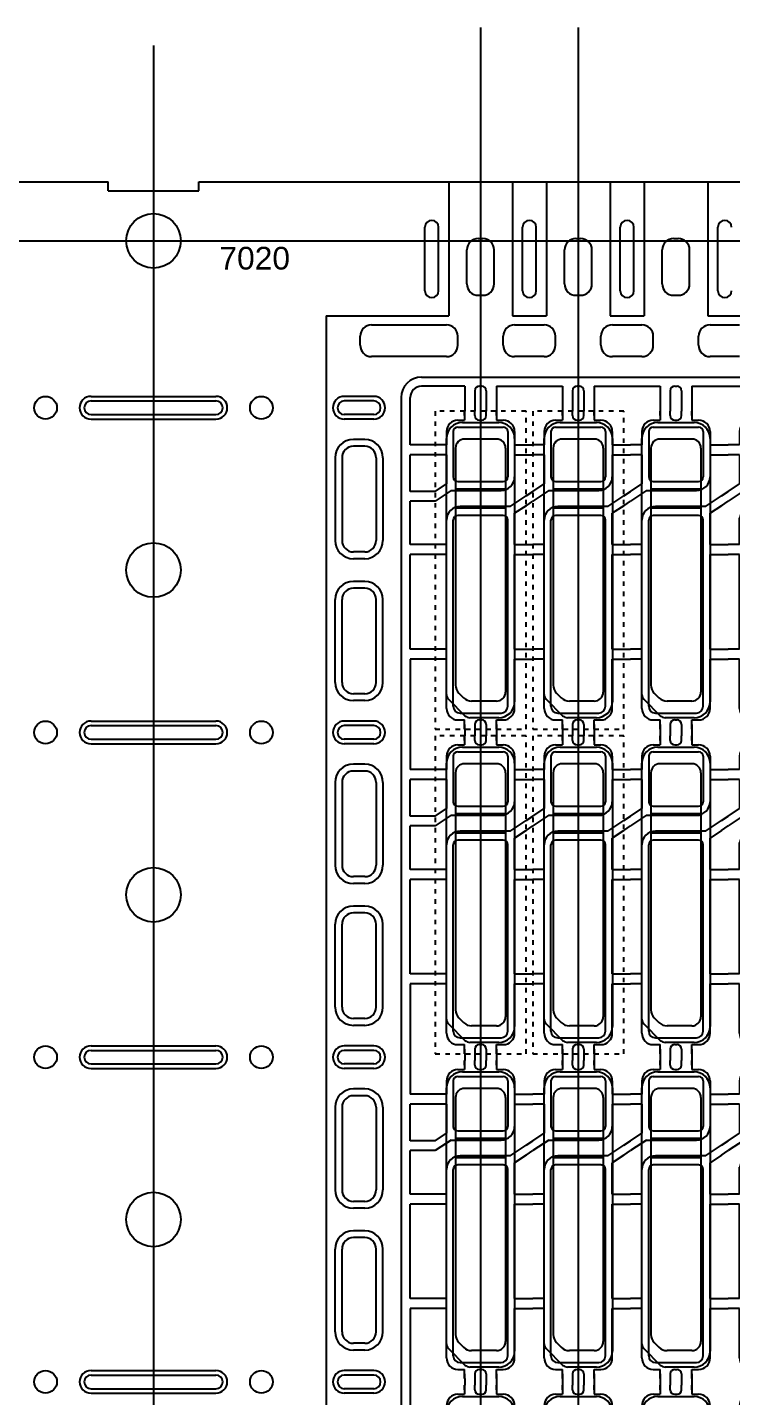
# Model space of a CAD drawing. Header units: millimetres. Extents: x -992 to 1678, y 98 to 1000.
# Drawn here: x -848.86 to -833.36, y 574.62 to 604.77 of the extents above; entities that cross this region are included whole.
import ezdxf

# ---------------------------------------------------------------- set-up
doc = ezdxf.new("R2010")
doc.units = ezdxf.units.MM
for name, pattern in [('CENTER', [10.16, 6.35, -1.27, 1.27, -1.27]), ('DOT2', [0.125, 0, -0.125]), ('HIDDEN', [1.905, 1.27, -0.635])]:
    doc.linetypes.add(name, pattern=pattern)
for name, color, linetype in [('1', 3, 'Continuous'), ('6', 6, 'Continuous'), ('b etching', 1, 'Continuous'), ('CEN', 8, 'CENTER'), ('HID', 1, 'HIDDEN'), ('PPA', 2, 'Continuous')]:
    doc.layers.add(name, color=color, linetype=linetype)
doc.styles.add('STYLE3', font='arial.ttf')

# ---------------------------------------------------------------- blocks, each defined once
blk = doc.blocks.new('e1')
at = {"layer": '1', "linetype": 'ByBlock'}
for p, q in [((-947.208, 906.381), (-947.058, 906.381)), ((-946.833, 906.481), (-946.833, 906.581)), ((-946.733, 906.381), (-946.683, 906.381)), ((-946.583, 906.481), (-946.583, 906.581)), ((-947.708, 904.814), (-947.458, 904.981)), ((-947.358, 904.831), (-947.708, 904.597)), ((-946.058, 904.481), (-945.708, 904.714)), ((-945.708, 904.497), (-945.958, 904.331)), ((-947.208, 899.781), (-947.058, 899.781)), ((-946.833, 899.681), (-946.833, 899.581)), ((-946.733, 899.781), (-946.683, 899.781)), ((-946.583, 899.681), (-946.583, 899.581))]:
    blk.add_line(p, q, dxfattribs=at)
at = {"layer": '1'}
for p, q in [((-947.058, 906.581), (-947.058, 906.481)), ((-947.058, 906.481), (-947.058, 906.581)), ((-947.058, 906.581), (-947.058, 906.381)), ((-946.358, 906.581), (-946.358, 906.481)), ((-946.358, 906.481), (-946.358, 906.581)), ((-946.358, 906.581), (-946.358, 906.381)), ((-946.358, 906.381), (-946.208, 906.381)), ((-947.458, 906.131), (-947.458, 905.841)), ((-945.958, 906.131), (-945.958, 905.841)), ((-947.458, 905.841), (-947.708, 905.841)), ((-945.958, 905.841), (-945.708, 905.841)), ((-947.458, 905.621), (-947.708, 905.621)), ((-947.458, 905.621), (-947.458, 904.981)), ((-945.958, 905.621), (-945.958, 905.131)), ((-945.958, 905.621), (-945.708, 905.621)), ((-947.358, 904.831), (-946.258, 904.831)), ((-947.458, 903.641), (-947.458, 904.231)), ((-946.058, 904.481), (-947.158, 904.481)), ((-945.958, 903.641), (-945.958, 904.331)), ((-947.458, 903.641), (-947.708, 903.641)), ((-945.958, 903.641), (-945.708, 903.641)), ((-947.458, 903.421), (-947.708, 903.421)), ((-947.458, 901.341), (-947.458, 903.421)), ((-945.958, 901.341), (-945.958, 903.421)), ((-945.958, 903.421), (-945.708, 903.421)), ((-947.458, 901.341), (-947.708, 901.341)), ((-945.958, 901.341), (-945.708, 901.341)), ((-947.458, 901.121), (-947.708, 901.121)), ((-947.458, 900.031), (-947.458, 901.121)), ((-945.958, 900.031), (-945.958, 901.121)), ((-945.958, 901.121), (-945.708, 901.121)), ((-947.058, 899.581), (-947.058, 899.781)), ((-947.058, 899.581), (-947.058, 899.681)), ((-947.058, 899.681), (-947.058, 899.581)), ((-946.358, 899.781), (-946.208, 899.781)), ((-946.358, 899.581), (-946.358, 899.781)), ((-946.358, 899.581), (-946.358, 899.681)), ((-946.358, 899.681), (-946.358, 899.581))]:
    blk.add_line(p, q, dxfattribs=at)
for centre, radius, start, end in [((-947.208, 906.131), 0.25, 90, 180), ((-946.208, 906.131), 0.25, 0, 90), ((-946.258, 905.131), 0.3, 270, 0), ((-947.158, 904.181), 0.3, 90, 180), ((-947.208, 900.031), 0.25, 180, 270), ((-946.208, 900.031), 0.25, 270, 0)]:
    blk.add_arc(centre, radius, start, end, dxfattribs=at)
at = {"layer": '1', "linetype": 'ByBlock'}
for centre, start, end in [((-946.733, 906.481), 180, 270), ((-946.683, 906.481), 270, 0), ((-946.733, 899.681), 90, 180), ((-946.683, 899.681), 0, 90)]:
    blk.add_arc(centre, 0.1, start, end, dxfattribs=at)
blk = doc.blocks.new('e2')
at = {"layer": 'b etching', "linetype": 'ByBlock'}
for p, q in [((-947.308, 906.131), (-947.308, 905.131)), ((-947.208, 906.231), (-946.208, 906.231)), ((-946.108, 906.131), (-946.108, 905.131)), ((-947.208, 905.031), (-946.208, 905.031)), ((-946.208, 904.281), (-947.208, 904.281)), ((-947.308, 900.081), (-947.308, 904.181)), ((-946.108, 900.081), (-946.108, 904.181)), ((-947.158, 899.931), (-946.258, 899.931))]:
    blk.add_line(p, q, dxfattribs=at)
for centre, radius, start, end in [((-947.208, 906.131), 0.1, 90, 180), ((-946.208, 906.131), 0.1, 360, 90), ((-947.208, 905.131), 0.1, 180, 270), ((-946.208, 905.131), 0.1, 270, 360), ((-947.208, 904.181), 0.1, 90, 180), ((-946.208, 904.181), 0.1, 0, 90), ((-947.158, 900.081), 0.15, 180, 270), ((-946.258, 900.081), 0.15, 270, 0)]:
    blk.add_arc(centre, radius, start, end, dxfattribs=at)

msp = doc.modelspace()

# ---------------------------------------------------------------- linework, layer by layer
at = {"layer": '1', "linetype": 'ByBlock'}
for p, q in [((-876.93553085, 601.37062093), (-847.08553085, 601.37062093)), ((-845.08553085, 601.37062093), (-815.23553085, 601.37062093)), ((-839.38553085, 597.77062093), (-839.38553085, 597.97062093)), ((-838.38553085, 597.77062093), (-838.38553085, 597.97062093)), ((-837.23553085, 597.77062093), (-837.23553085, 597.97062093)), ((-836.23553085, 597.77062093), (-836.23553085, 597.97062093)), ((-835.08553085, 597.77062093), (-835.08553085, 597.97062093)), ((-834.08553085, 597.77062093), (-834.08553085, 597.97062093)), ((-839.63553085, 597.52062093), (-841.28553085, 597.52062093)), ((-837.48553085, 597.52062093), (-838.13553085, 597.52062093)), ((-835.33553085, 597.52062093), (-835.98553085, 597.52062093)), ((-833.18553085, 597.52062093), (-833.83553085, 597.52062093)), ((-839.23553085, 596.87062093), (-840.18553085, 596.87062093)), ((-839.23553085, 596.87062093), (-839.23553085, 596.32062093)), ((-839.01053085, 596.77062093), (-839.01053085, 596.32062093)), ((-838.91053085, 596.87062093), (-838.86053085, 596.87062093)), ((-838.76053085, 596.77062093), (-838.76053085, 596.32062093)), ((-838.53553085, 596.87062093), (-837.08553085, 596.87062093)), ((-838.53553085, 596.87062093), (-838.53553085, 596.32062093)), ((-837.08553085, 596.87062093), (-837.08553085, 596.32062093)), ((-836.86053085, 596.77062093), (-836.86053085, 596.32062093)), ((-836.76053085, 596.87062093), (-836.71053085, 596.87062093)), ((-836.61053085, 596.77062093), (-836.61053085, 596.32062093)), ((-836.38553085, 596.87062093), (-834.93553085, 596.87062093)), ((-836.38553085, 596.87062093), (-836.38553085, 596.32062093)), ((-834.93553085, 596.87062093), (-834.93553085, 596.32062093)), ((-834.71053085, 596.77062093), (-834.71053085, 596.32062093)), ((-834.61053085, 596.87062093), (-834.56053085, 596.87062093)), ((-834.46053085, 596.77062093), (-834.46053085, 596.32062093)), ((-834.23553085, 596.87062093), (-832.78553085, 596.87062093)), ((-834.23553085, 596.87062093), (-834.23553085, 596.32062093)), ((-840.43553085, 595.58062093), (-840.43553085, 596.62062093)), ((-839.88553085, 595.58062093), (-840.43553085, 595.58062093)), ((-837.88553085, 595.58062093), (-837.73553085, 595.58062093)), ((-835.73553085, 595.58062093), (-835.58553085, 595.58062093)), ((-833.58553085, 595.58062093), (-833.43553085, 595.58062093)), ((-840.43553085, 594.55395426), (-840.43553085, 595.36062093)), ((-839.88553085, 595.36062093), (-840.43553085, 595.36062093)), ((-837.88553085, 595.36062093), (-837.73553085, 595.36062093)), ((-835.73553085, 595.36062093), (-835.58553085, 595.36062093)), ((-833.58553085, 595.36062093), (-833.43553085, 595.36062093)), ((-839.88553085, 594.55395426), (-840.43553085, 594.55395426)), ((-840.43553085, 593.38062093), (-840.43553085, 594.33728759)), ((-839.88553085, 594.33728759), (-840.43553085, 594.33728759)), ((-837.88553085, 594.45395426), (-837.73553085, 594.55395426)), ((-837.88553085, 594.23728759), (-837.73553085, 594.33728759)), ((-835.73553085, 594.45395426), (-835.58553085, 594.55395426)), ((-835.73553085, 594.23728759), (-835.58553085, 594.33728759)), ((-833.58553085, 594.45395426), (-833.43553085, 594.55395426)), ((-833.58553085, 594.23728759), (-833.43553085, 594.33728759)), ((-839.88553085, 593.38062093), (-840.43553085, 593.38062093)), ((-837.88553085, 593.38062093), (-837.73553085, 593.38062093)), ((-835.73553085, 593.38062093), (-835.58553085, 593.38062093)), ((-833.58553085, 593.38062093), (-833.43553085, 593.38062093)), ((-840.43553085, 591.08062093), (-840.43553085, 593.16062093)), ((-839.88553085, 593.16062093), (-840.43553085, 593.16062093)), ((-837.88553085, 593.16062093), (-837.73553085, 593.16062093)), ((-835.73553085, 593.16062093), (-835.58553085, 593.16062093)), ((-833.58553085, 593.16062093), (-833.43553085, 593.16062093)), ((-839.88553085, 591.08062093), (-840.43553085, 591.08062093)), ((-837.88553085, 591.08062093), (-837.73553085, 591.08062093)), ((-835.73553085, 591.08062093), (-835.58553085, 591.08062093)), ((-833.58553085, 591.08062093), (-833.43553085, 591.08062093)), ((-839.88553085, 590.86062093), (-840.43553085, 590.86062093)), ((-840.43553085, 590.86062093), (-840.43553085, 588.43062093)), ((-837.88553085, 590.86062093), (-837.73553085, 590.86062093)), ((-835.73553085, 590.86062093), (-835.58553085, 590.86062093)), ((-833.58553085, 590.86062093), (-833.43553085, 590.86062093)), ((-839.23553085, 589.32062093), (-839.23553085, 589.17062093)), ((-839.01053085, 589.32062093), (-839.01053085, 589.17062093)), ((-838.76053085, 589.32062093), (-838.76053085, 589.17062093)), ((-838.53553085, 589.32062093), (-838.53553085, 589.17062093)), ((-837.08553085, 589.32062093), (-837.08553085, 589.17062093)), ((-836.86053085, 589.32062093), (-836.86053085, 589.17062093)), ((-836.61053085, 589.32062093), (-836.61053085, 589.17062093)), ((-836.38553085, 589.32062093), (-836.38553085, 589.17062093)), ((-834.93553085, 589.32062093), (-834.93553085, 589.17062093)), ((-834.71053085, 589.32062093), (-834.71053085, 589.17062093)), ((-834.46053085, 589.32062093), (-834.46053085, 589.17062093)), ((-834.23553085, 589.32062093), (-834.23553085, 589.17062093)), ((-839.88553085, 588.43062093), (-840.43553085, 588.43062093)), ((-837.88553085, 588.43062093), (-837.73553085, 588.43062093)), ((-835.73553085, 588.43062093), (-835.58553085, 588.43062093)), ((-833.58553085, 588.43062093), (-833.43553085, 588.43062093)), ((-839.88553085, 588.21062093), (-840.43553085, 588.21062093)), ((-840.43553085, 587.40395426), (-840.43553085, 588.21062093)), ((-837.88553085, 588.21062093), (-837.73553085, 588.21062093)), ((-835.73553085, 588.21062093), (-835.58553085, 588.21062093)), ((-833.58553085, 588.21062093), (-833.43553085, 588.21062093)), ((-839.88553085, 587.40395426), (-840.43553085, 587.40395426)), ((-837.88553085, 587.30395426), (-837.73553085, 587.40395426)), ((-835.73553085, 587.30395426), (-835.58553085, 587.40395426)), ((-833.58553085, 587.30395426), (-833.43553085, 587.40395426)), ((-840.43553085, 586.23062093), (-840.43553085, 587.18728759)), ((-839.88553085, 587.18728759), (-840.43553085, 587.18728759)), ((-837.88553085, 587.08728759), (-837.73553085, 587.18728759)), ((-835.73553085, 587.08728759), (-835.58553085, 587.18728759)), ((-833.58553085, 587.08728759), (-833.43553085, 587.18728759)), ((-839.88553085, 586.23062093), (-840.43553085, 586.23062093)), ((-837.88553085, 586.23062093), (-837.73553085, 586.23062093)), ((-835.73553085, 586.23062093), (-835.58553085, 586.23062093)), ((-833.58553085, 586.23062093), (-833.43553085, 586.23062093)), ((-840.43553085, 583.93062093), (-840.43553085, 586.01062093)), ((-839.88553085, 586.01062093), (-840.43553085, 586.01062093)), ((-837.88553085, 586.01062093), (-837.73553085, 586.01062093)), ((-835.73553085, 586.01062093), (-835.58553085, 586.01062093)), ((-833.58553085, 586.01062093), (-833.43553085, 586.01062093)), ((-839.88553085, 583.93062093), (-840.43553085, 583.93062093)), ((-839.88553085, 583.71062093), (-840.43553085, 583.71062093)), ((-840.43553085, 583.71062093), (-840.43553085, 581.28062093)), ((-837.88553085, 583.93062093), (-837.73553085, 583.93062093)), ((-837.88553085, 583.71062093), (-837.73553085, 583.71062093)), ((-835.73553085, 583.93062093), (-835.58553085, 583.93062093)), ((-835.73553085, 583.71062093), (-835.58553085, 583.71062093)), ((-833.58553085, 583.93062093), (-833.43553085, 583.93062093)), ((-833.58553085, 583.71062093), (-833.43553085, 583.71062093)), ((-839.23553085, 582.17062093), (-839.23553085, 582.02062093)), ((-839.01053085, 582.17062093), (-839.01053085, 582.02062093)), ((-838.76053085, 582.17062093), (-838.76053085, 582.02062093)), ((-838.53553085, 582.17062093), (-838.53553085, 582.02062093)), ((-837.08553085, 582.17062093), (-837.08553085, 582.02062093)), ((-836.86053085, 582.17062093), (-836.86053085, 582.02062093)), ((-836.61053085, 582.17062093), (-836.61053085, 582.02062093)), ((-836.38553085, 582.17062093), (-836.38553085, 582.02062093)), ((-834.93553085, 582.17062093), (-834.93553085, 582.02062093)), ((-834.71053085, 582.17062093), (-834.71053085, 582.02062093)), ((-834.46053085, 582.17062093), (-834.46053085, 582.02062093)), ((-834.23553085, 582.17062093), (-834.23553085, 582.02062093)), ((-839.88553085, 581.28062093), (-840.43553085, 581.28062093)), ((-839.88553085, 581.06062093), (-840.43553085, 581.06062093)), ((-840.43553085, 580.25395426), (-840.43553085, 581.06062093)), ((-837.88553085, 581.28062093), (-837.73553085, 581.28062093)), ((-837.88553085, 581.06062093), (-837.73553085, 581.06062093)), ((-835.73553085, 581.28062093), (-835.58553085, 581.28062093)), ((-835.73553085, 581.06062093), (-835.58553085, 581.06062093)), ((-833.58553085, 581.28062093), (-833.43553085, 581.28062093)), ((-833.58553085, 581.06062093), (-833.43553085, 581.06062093)), ((-839.88553085, 580.25395426), (-840.43553085, 580.25395426)), ((-837.88553085, 580.15395426), (-837.73553085, 580.25395426)), ((-835.73553085, 580.15395426), (-835.58553085, 580.25395426)), ((-833.58553085, 580.15395426), (-833.43553085, 580.25395426)), ((-840.43553085, 579.08062093), (-840.43553085, 580.03728759)), ((-839.88553085, 580.03728759), (-840.43553085, 580.03728759)), ((-837.88553085, 579.93728759), (-837.73553085, 580.03728759)), ((-835.73553085, 579.93728759), (-835.58553085, 580.03728759)), ((-833.58553085, 579.93728759), (-833.43553085, 580.03728759)), ((-839.88553085, 579.08062093), (-840.43553085, 579.08062093)), ((-837.88553085, 579.08062093), (-837.73553085, 579.08062093)), ((-835.73553085, 579.08062093), (-835.58553085, 579.08062093)), ((-833.58553085, 579.08062093), (-833.43553085, 579.08062093)), ((-840.43553085, 576.78062093), (-840.43553085, 578.86062093)), ((-839.88553085, 578.86062093), (-840.43553085, 578.86062093)), ((-837.88553085, 578.86062093), (-837.73553085, 578.86062093)), ((-835.73553085, 578.86062093), (-835.58553085, 578.86062093)), ((-833.58553085, 578.86062093), (-833.43553085, 578.86062093)), ((-839.88553085, 576.78062093), (-840.43553085, 576.78062093)), ((-837.88553085, 576.78062093), (-837.73553085, 576.78062093)), ((-835.73553085, 576.78062093), (-835.58553085, 576.78062093)), ((-833.58553085, 576.78062093), (-833.43553085, 576.78062093)), ((-839.88553085, 576.56062093), (-840.43553085, 576.56062093)), ((-840.43553085, 576.56062093), (-840.43553085, 574.13062093)), ((-837.88553085, 576.56062093), (-837.73553085, 576.56062093)), ((-835.73553085, 576.56062093), (-835.58553085, 576.56062093)), ((-833.58553085, 576.56062093), (-833.43553085, 576.56062093)), ((-839.23553085, 575.02062093), (-839.23553085, 574.87062093)), ((-839.01053085, 575.02062093), (-839.01053085, 574.87062093)), ((-838.76053085, 575.02062093), (-838.76053085, 574.87062093)), ((-838.53553085, 575.02062093), (-838.53553085, 574.87062093)), ((-837.08553085, 575.02062093), (-837.08553085, 574.87062093)), ((-836.86053085, 575.02062093), (-836.86053085, 574.87062093)), ((-836.61053085, 575.02062093), (-836.61053085, 574.87062093)), ((-836.38553085, 575.02062093), (-836.38553085, 574.87062093)), ((-834.93553085, 575.02062093), (-834.93553085, 574.87062093)), ((-834.71053085, 575.02062093), (-834.71053085, 574.87062093)), ((-834.46053085, 575.02062093), (-834.46053085, 574.87062093)), ((-834.23553085, 575.02062093), (-834.23553085, 574.87062093))]:
    msp.add_line(p, q, dxfattribs=at)
at = {"layer": '1'}
for p, q in [((-847.08553085, 601.17062093), (-847.08553085, 601.37062093)), ((-845.08553085, 601.17062093), (-845.08553085, 601.37062093)), ((-847.08553085, 601.17062093), (-846.08553085, 601.17062093)), ((-846.08553085, 601.17062093), (-845.08553085, 601.17062093)), ((-840.11053085, 598.97062093), (-840.11053085, 600.37062093)), ((-840.11053085, 598.97062093), (-840.11053085, 600.37062093)), ((-839.81053085, 598.97062093), (-839.81053085, 600.37062093)), ((-839.81053085, 598.97062093), (-839.81053085, 600.37062093)), ((-837.96053085, 598.97062093), (-837.96053085, 600.37062093)), ((-837.96053085, 598.97062093), (-837.96053085, 600.37062093)), ((-837.66053085, 598.97062093), (-837.66053085, 600.37062093)), ((-837.66053085, 598.97062093), (-837.66053085, 600.37062093)), ((-835.81053085, 598.97062093), (-835.81053085, 600.37062093)), ((-835.81053085, 598.97062093), (-835.81053085, 600.37062093)), ((-835.51053085, 598.97062093), (-835.51053085, 600.37062093)), ((-835.51053085, 598.97062093), (-835.51053085, 600.37062093)), ((-833.66053085, 598.97062093), (-833.66053085, 600.37062093)), ((-833.66053085, 598.97062093), (-833.66053085, 600.37062093)), ((-838.93553085, 600.12062093), (-838.83553085, 600.12062093)), ((-836.78553085, 600.12062093), (-836.68553085, 600.12062093)), ((-834.63553085, 600.12062093), (-834.53553085, 600.12062093)), ((-839.18553085, 599.12062093), (-839.18553085, 599.87062093)), ((-838.58553085, 599.12062093), (-838.58553085, 599.87062093)), ((-837.03553085, 599.12062093), (-837.03553085, 599.87062093)), ((-836.43553085, 599.12062093), (-836.43553085, 599.87062093)), ((-834.88553085, 599.12062093), (-834.88553085, 599.87062093)), ((-834.28553085, 599.12062093), (-834.28553085, 599.87062093)), ((-838.93553085, 598.87062093), (-838.83553085, 598.87062093)), ((-836.78553085, 598.87062093), (-836.68553085, 598.87062093)), ((-834.63553085, 598.87062093), (-834.53553085, 598.87062093)), ((-841.28553085, 598.22062093), (-839.63553085, 598.22062093)), ((-838.13553085, 598.22062093), (-837.48553085, 598.22062093)), ((-835.98553085, 598.22062093), (-835.33553085, 598.22062093)), ((-833.83553085, 598.22062093), (-833.18553085, 598.22062093)), ((-841.53553085, 597.77062093), (-841.53553085, 597.97062093)), ((-847.46053085, 596.54562093), (-844.71053085, 596.54562093)), ((-845.58553085, 596.54562093), (-844.71053085, 596.54562093)), ((-841.23553085, 596.54562093), (-841.88553085, 596.54562093)), ((-841.23553085, 596.54562093), (-841.88553085, 596.54562093)), ((-847.46053085, 596.24562093), (-844.71053085, 596.24562093)), ((-845.58553085, 596.24562093), (-844.71053085, 596.24562093)), ((-841.23553085, 596.24562093), (-841.88553085, 596.24562093)), ((-841.23553085, 596.24562093), (-841.88553085, 596.24562093)), ((-841.43553085, 595.54562093), (-841.68553085, 595.54562093)), ((-841.93553085, 595.29562093), (-841.93553085, 593.47062093)), ((-841.18553085, 595.29562093), (-841.18553085, 593.47062093)), ((-841.43553085, 593.22062093), (-841.68553085, 593.22062093)), ((-841.93553085, 590.34562093), (-841.93553085, 592.17062093)), ((-841.43553085, 592.42062093), (-841.68553085, 592.42062093)), ((-841.18553085, 590.34562093), (-841.18553085, 592.17062093)), ((-841.43553085, 590.09562093), (-841.68553085, 590.09562093)), ((-847.46053085, 589.39562093), (-844.71053085, 589.39562093)), ((-845.58553085, 589.39562093), (-844.71053085, 589.39562093)), ((-841.23553085, 589.39562093), (-841.88553085, 589.39562093)), ((-841.23553085, 589.39562093), (-841.88553085, 589.39562093)), ((-847.46053085, 589.09562093), (-844.71053085, 589.09562093)), ((-845.58553085, 589.09562093), (-844.71053085, 589.09562093)), ((-841.23553085, 589.09562093), (-841.88553085, 589.09562093)), ((-841.23553085, 589.09562093), (-841.88553085, 589.09562093)), ((-841.43553085, 588.39562093), (-841.68553085, 588.39562093)), ((-841.93553085, 588.14562093), (-841.93553085, 586.32062093)), ((-841.18553085, 588.14562093), (-841.18553085, 586.32062093)), ((-841.43553085, 586.07062093), (-841.68553085, 586.07062093)), ((-841.43553085, 585.27062093), (-841.68553085, 585.27062093)), ((-841.93553085, 583.19562093), (-841.93553085, 585.02062093)), ((-841.18553085, 583.19562093), (-841.18553085, 585.02062093)), ((-841.43553085, 582.94562093), (-841.68553085, 582.94562093)), ((-847.46053085, 582.24562093), (-844.71053085, 582.24562093)), ((-845.58553085, 582.24562093), (-844.71053085, 582.24562093)), ((-841.23553085, 582.24562093), (-841.88553085, 582.24562093)), ((-841.23553085, 582.24562093), (-841.88553085, 582.24562093)), ((-847.46053085, 581.94562093), (-844.71053085, 581.94562093)), ((-845.58553085, 581.94562093), (-844.71053085, 581.94562093)), ((-841.23553085, 581.94562093), (-841.88553085, 581.94562093)), ((-841.23553085, 581.94562093), (-841.88553085, 581.94562093)), ((-841.93553085, 580.99562093), (-841.93553085, 579.17062093)), ((-841.43553085, 581.24562093), (-841.68553085, 581.24562093)), ((-841.18553085, 580.99562093), (-841.18553085, 579.17062093)), ((-841.43553085, 578.92062093), (-841.68553085, 578.92062093)), ((-841.43553085, 578.12062093), (-841.68553085, 578.12062093)), ((-841.93553085, 576.04562093), (-841.93553085, 577.87062093)), ((-841.18553085, 576.04562093), (-841.18553085, 577.87062093)), ((-841.43553085, 575.79562093), (-841.68553085, 575.79562093)), ((-847.46053085, 575.09562093), (-844.71053085, 575.09562093)), ((-845.58553085, 575.09562093), (-844.71053085, 575.09562093)), ((-841.23553085, 575.09562093), (-841.88553085, 575.09562093)), ((-841.23553085, 575.09562093), (-841.88553085, 575.09562093)), ((-847.46053085, 574.79562093), (-844.71053085, 574.79562093)), ((-845.58553085, 574.79562093), (-844.71053085, 574.79562093)), ((-841.23553085, 574.79562093), (-841.88553085, 574.79562093)), ((-841.23553085, 574.79562093), (-841.88553085, 574.79562093))]:
    msp.add_line(p, q, dxfattribs=at)
for centre, radius in [((-846.08553085, 600.07062093), 0.6), ((-848.46053085, 596.39562093), 0.25), ((-843.71053085, 596.39562093), 0.25), ((-846.08553085, 592.82062093), 0.6), ((-848.46053085, 589.24562093), 0.25), ((-843.71053085, 589.24562093), 0.25), ((-846.08553085, 585.67062093), 0.6), ((-848.46053085, 582.09562093), 0.25), ((-843.71053085, 582.09562093), 0.25), ((-846.08553085, 578.52062093), 0.6), ((-848.46053085, 574.94562093), 0.25), ((-843.71053085, 574.94562093), 0.25)]:
    msp.add_circle(centre, radius, dxfattribs=at)
for centre, radius, start, end in [((-839.96053085, 600.37062093), 0.15, 0, 180), ((-839.96053085, 600.37062093), 0.15, 0, 180), ((-837.81053085, 600.37062093), 0.15, 0, 180), ((-837.81053085, 600.37062093), 0.15, 0, 180), ((-835.66053085, 600.37062093), 0.15, 0, 180), ((-835.66053085, 600.37062093), 0.15, 0, 180), ((-833.51053085, 600.37062093), 0.15, 0, 180), ((-833.51053085, 600.37062093), 0.15, 0, 180), ((-838.93553085, 599.87062093), 0.25, 90, 180), ((-838.83553085, 599.87062093), 0.25, 0, 90), ((-836.78553085, 599.87062093), 0.25, 90, 180), ((-836.68553085, 599.87062093), 0.25, 0, 90), ((-834.63553085, 599.87062093), 0.25, 90, 180), ((-834.53553085, 599.87062093), 0.25, 0, 90), ((-838.93553085, 599.12062093), 0.25, 180, 270), ((-838.83553085, 599.12062093), 0.25, 270, 0), ((-836.78553085, 599.12062093), 0.25, 180, 270), ((-836.68553085, 599.12062093), 0.25, 270, 0), ((-834.63553085, 599.12062093), 0.25, 180, 270), ((-834.53553085, 599.12062093), 0.25, 270, 0), ((-839.96053085, 598.97062093), 0.15, 180, 0), ((-839.96053085, 598.97062093), 0.15, 180, 0), ((-837.81053085, 598.97062093), 0.15, 180, 0), ((-837.81053085, 598.97062093), 0.15, 180, 0), ((-835.66053085, 598.97062093), 0.15, 180, 0), ((-835.66053085, 598.97062093), 0.15, 180, 0), ((-833.51053085, 598.97062093), 0.15, 180, 0), ((-833.51053085, 598.97062093), 0.15, 180, 0), ((-841.28553085, 597.97062093), 0.25, 90, 180), ((-841.28553085, 597.77062093), 0.25, 180, 270), ((-847.46053085, 596.39562093), 0.15, 90, 270), ((-847.46053085, 596.39562093), 0.15, 90, 270), ((-844.71053085, 596.39562093), 0.15, 270, 90), ((-844.71053085, 596.39562093), 0.15, 270, 90), ((-841.88553085, 596.39562093), 0.15, 90, 270), ((-841.88553085, 596.39562093), 0.15, 90, 270), ((-841.23553085, 596.39562093), 0.15, 270, 90), ((-841.23553085, 596.39562093), 0.15, 270, 90), ((-841.68553085, 595.29562093), 0.25, 90, 180), ((-841.43553085, 595.29562093), 0.25, 360, 90), ((-841.68553085, 593.47062093), 0.25, 180, 270), ((-841.43553085, 593.47062093), 0.25, 270, 360), ((-841.68553085, 592.17062093), 0.25, 90, 180), ((-841.43553085, 592.17062093), 0.25, 0, 90), ((-841.68553085, 590.34562093), 0.25, 180, 270), ((-841.43553085, 590.34562093), 0.25, 270, 0), ((-847.46053085, 589.24562093), 0.15, 90, 270), ((-847.46053085, 589.24562093), 0.15, 90, 270), ((-844.71053085, 589.24562093), 0.15, 270, 90), ((-844.71053085, 589.24562093), 0.15, 270, 90), ((-841.88553085, 589.24562093), 0.15, 90, 270), ((-841.88553085, 589.24562093), 0.15, 90, 270), ((-841.23553085, 589.24562093), 0.15, 270, 90), ((-841.23553085, 589.24562093), 0.15, 270, 90), ((-841.68553085, 588.14562093), 0.25, 90, 180), ((-841.43553085, 588.14562093), 0.25, 360, 90), ((-841.68553085, 586.32062093), 0.25, 180, 270), ((-841.43553085, 586.32062093), 0.25, 270, 360), ((-841.68553085, 585.02062093), 0.25, 90, 180), ((-841.43553085, 585.02062093), 0.25, 0, 90), ((-841.68553085, 583.19562093), 0.25, 180, 270), ((-841.43553085, 583.19562093), 0.25, 270, 0), ((-847.46053085, 582.09562093), 0.15, 90, 270), ((-847.46053085, 582.09562093), 0.15, 90, 270), ((-844.71053085, 582.09562093), 0.15, 270, 90), ((-844.71053085, 582.09562093), 0.15, 270, 90), ((-841.88553085, 582.09562093), 0.15, 90, 270), ((-841.88553085, 582.09562093), 0.15, 90, 270), ((-841.23553085, 582.09562093), 0.15, 270, 90), ((-841.23553085, 582.09562093), 0.15, 270, 90), ((-841.68553085, 580.99562093), 0.25, 90, 180), ((-841.43553085, 580.99562093), 0.25, 360, 90), ((-841.68553085, 579.17062093), 0.25, 180, 270), ((-841.43553085, 579.17062093), 0.25, 270, 360), ((-841.68553085, 577.87062093), 0.25, 90, 180), ((-841.43553085, 577.87062093), 0.25, 0, 90), ((-841.68553085, 576.04562093), 0.25, 180, 270), ((-841.43553085, 576.04562093), 0.25, 270, 0), ((-847.46053085, 574.94562093), 0.15, 90, 270), ((-847.46053085, 574.94562093), 0.15, 90, 270), ((-844.71053085, 574.94562093), 0.15, 270, 90), ((-844.71053085, 574.94562093), 0.15, 270, 90), ((-841.88553085, 574.94562093), 0.15, 90, 270), ((-841.88553085, 574.94562093), 0.15, 90, 270), ((-841.23553085, 574.94562093), 0.15, 270, 90), ((-841.23553085, 574.94562093), 0.15, 270, 90)]:
    msp.add_arc(centre, radius, start, end, dxfattribs=at)
at = {"layer": '1', "linetype": 'ByBlock'}
for centre, radius, start, end in [((-839.63553085, 597.97062093), 0.25, 0, 90), ((-838.13553085, 597.97062093), 0.25, 90, 180), ((-837.48553085, 597.97062093), 0.25, 0, 90), ((-835.98553085, 597.97062093), 0.25, 90, 180), ((-835.33553085, 597.97062093), 0.25, 0, 90), ((-833.83553085, 597.97062093), 0.25, 90, 180), ((-839.63553085, 597.77062093), 0.25, 270, 0), ((-838.13553085, 597.77062093), 0.25, 180, 270), ((-837.48553085, 597.77062093), 0.25, 270, 0), ((-835.98553085, 597.77062093), 0.25, 180, 270), ((-835.33553085, 597.77062093), 0.25, 270, 0), ((-833.83553085, 597.77062093), 0.25, 180, 270), ((-840.18553085, 596.62062093), 0.25, 90, 180), ((-838.91053085, 596.77062093), 0.1, 90, 180), ((-838.86053085, 596.77062093), 0.1, 0, 90), ((-836.76053085, 596.77062093), 0.1, 90, 180), ((-836.71053085, 596.77062093), 0.1, 0, 90), ((-834.61053085, 596.77062093), 0.1, 90, 180), ((-834.56053085, 596.77062093), 0.1, 0, 90)]:
    msp.add_arc(centre, radius, start, end, dxfattribs=at)
at = {"layer": '6', "linetype": 'DOT2'}
for p, q in [((-839.88553085, 596.32062093), (-839.88553085, 589.32062093)), ((-837.88553085, 596.32062093), (-839.88553085, 596.32062093)), ((-837.88553085, 589.32062093), (-837.88553085, 596.32062093)), ((-837.73553085, 596.32062093), (-837.73553085, 589.32062093)), ((-835.73553085, 596.32062093), (-837.73553085, 596.32062093)), ((-835.73553085, 589.32062093), (-835.73553085, 596.32062093)), ((-839.88553085, 589.32062093), (-837.88553085, 589.32062093)), ((-839.88553085, 589.17062093), (-839.88553085, 582.17062093)), ((-837.88553085, 589.17062093), (-839.88553085, 589.17062093)), ((-837.88553085, 582.17062093), (-837.88553085, 589.17062093)), ((-837.73553085, 589.32062093), (-835.73553085, 589.32062093)), ((-837.73553085, 589.17062093), (-837.73553085, 582.17062093)), ((-835.73553085, 589.17062093), (-837.73553085, 589.17062093)), ((-835.73553085, 582.17062093), (-835.73553085, 589.17062093)), ((-839.88553085, 582.17062093), (-837.88553085, 582.17062093)), ((-837.73553085, 582.17062093), (-835.73553085, 582.17062093))]:
    msp.add_line(p, q, dxfattribs=at)
at = {"layer": 'CEN', "linetype": 'ByBlock'}
for p, q in [((-838.88553085, 604.77062093), (-838.88553085, 537.97062093)), ((-836.73553085, 604.77062093), (-836.73553085, 537.97062093)), ((-846.08553085, 604.37062093), (-846.08553085, 538.37062093)), ((-906.06053085, 600.07062093), (-663.71053085, 600.07062093))]:
    msp.add_line(p, q, dxfattribs=at)
at = {"layer": 'HID', "linetype": 'ByBlock'}
for p, q in [((-840.18553085, 597.07062093), (-790.28553085, 597.07062093)), ((-847.46053085, 596.64562093), (-844.71053085, 596.64562093)), ((-841.23553085, 596.64562093), (-841.88553085, 596.64562093)), ((-840.63553085, 596.62062093), (-840.63553085, 546.12062093)), ((-847.46053085, 596.14562093), (-844.71053085, 596.14562093)), ((-841.23553085, 596.14562093), (-841.88553085, 596.14562093)), ((-841.43553085, 595.69562093), (-841.68553085, 595.69562093)), ((-842.08553085, 595.29562093), (-842.08553085, 593.47062093)), ((-841.03553085, 595.29562093), (-841.03553085, 593.47062093)), ((-841.43553085, 593.07062093), (-841.68553085, 593.07062093)), ((-841.43553085, 592.57062093), (-841.68553085, 592.57062093)), ((-842.08553085, 590.34562093), (-842.08553085, 592.17062093)), ((-841.03553085, 590.34562093), (-841.03553085, 592.17062093)), ((-841.43553085, 589.94562093), (-841.68553085, 589.94562093)), ((-847.46053085, 589.49562093), (-844.71053085, 589.49562093)), ((-841.23553085, 589.49562093), (-841.88553085, 589.49562093)), ((-847.46053085, 588.99562093), (-844.71053085, 588.99562093)), ((-841.23553085, 588.99562093), (-841.88553085, 588.99562093)), ((-841.43553085, 588.54562093), (-841.68553085, 588.54562093)), ((-842.08553085, 588.14562093), (-842.08553085, 586.32062093)), ((-841.03553085, 588.14562093), (-841.03553085, 586.32062093)), ((-841.43553085, 585.92062093), (-841.68553085, 585.92062093)), ((-841.43553085, 585.42062093), (-841.68553085, 585.42062093)), ((-842.08553085, 583.19562093), (-842.08553085, 585.02062093)), ((-841.03553085, 583.19562093), (-841.03553085, 585.02062093)), ((-841.43553085, 582.79562093), (-841.68553085, 582.79562093)), ((-847.46053085, 582.34562093), (-844.71053085, 582.34562093)), ((-841.23553085, 582.34562093), (-841.88553085, 582.34562093)), ((-847.46053085, 581.84562093), (-844.71053085, 581.84562093)), ((-841.23553085, 581.84562093), (-841.88553085, 581.84562093)), ((-841.43553085, 581.39562093), (-841.68553085, 581.39562093)), ((-842.08553085, 580.99562093), (-842.08553085, 579.17062093)), ((-841.03553085, 580.99562093), (-841.03553085, 579.17062093)), ((-841.43553085, 578.77062093), (-841.68553085, 578.77062093)), ((-841.43553085, 578.27062093), (-841.68553085, 578.27062093)), ((-842.08553085, 576.04562093), (-842.08553085, 577.87062093)), ((-841.03553085, 576.04562093), (-841.03553085, 577.87062093)), ((-841.43553085, 575.64562093), (-841.68553085, 575.64562093)), ((-847.46053085, 575.19562093), (-844.71053085, 575.19562093)), ((-841.23553085, 575.19562093), (-841.88553085, 575.19562093)), ((-847.46053085, 574.69562093), (-844.71053085, 574.69562093)), ((-841.23553085, 574.69562093), (-841.88553085, 574.69562093))]:
    msp.add_line(p, q, dxfattribs=at)
for centre, radius, start, end in [((-840.18553085, 596.62062093), 0.45, 90, 180), ((-847.46053085, 596.39562093), 0.25, 90, 270), ((-844.71053085, 596.39562093), 0.25, 270, 90), ((-841.88553085, 596.39562093), 0.25, 90, 270), ((-841.23553085, 596.39562093), 0.25, 270, 90), ((-841.68553085, 595.29562093), 0.4, 90, 180), ((-841.43553085, 595.29562093), 0.4, 360, 90), ((-841.68553085, 593.47062093), 0.4, 180, 270), ((-841.43553085, 593.47062093), 0.4, 270, 360), ((-841.68553085, 592.17062093), 0.4, 90, 180), ((-841.43553085, 592.17062093), 0.4, 0, 90), ((-841.68553085, 590.34562093), 0.4, 180, 270), ((-841.43553085, 590.34562093), 0.4, 270, 0), ((-847.46053085, 589.24562093), 0.25, 90, 270), ((-844.71053085, 589.24562093), 0.25, 270, 90), ((-841.88553085, 589.24562093), 0.25, 90, 270), ((-841.23553085, 589.24562093), 0.25, 270, 90), ((-841.68553085, 588.14562093), 0.4, 90, 180), ((-841.43553085, 588.14562093), 0.4, 360, 90), ((-841.68553085, 586.32062093), 0.4, 180, 270), ((-841.43553085, 586.32062093), 0.4, 270, 360), ((-841.68553085, 585.02062093), 0.4, 90, 180), ((-841.43553085, 585.02062093), 0.4, 0, 90), ((-841.68553085, 583.19562093), 0.4, 180, 270), ((-841.43553085, 583.19562093), 0.4, 270, 0), ((-847.46053085, 582.09562093), 0.25, 90, 270), ((-844.71053085, 582.09562093), 0.25, 270, 90), ((-841.88553085, 582.09562093), 0.25, 90, 270), ((-841.23553085, 582.09562093), 0.25, 270, 90), ((-841.68553085, 580.99562093), 0.4, 90, 180), ((-841.43553085, 580.99562093), 0.4, 360, 90), ((-841.68553085, 579.17062093), 0.4, 180, 270), ((-841.43553085, 579.17062093), 0.4, 270, 360), ((-841.68553085, 577.87062093), 0.4, 90, 180), ((-841.43553085, 577.87062093), 0.4, 0, 90), ((-841.68553085, 576.04562093), 0.4, 180, 270), ((-841.43553085, 576.04562093), 0.4, 270, 0), ((-847.46053085, 574.94562093), 0.25, 90, 270), ((-844.71053085, 574.94562093), 0.25, 270, 90), ((-841.88553085, 574.94562093), 0.25, 90, 270), ((-841.23553085, 574.94562093), 0.25, 270, 90)]:
    msp.add_arc(centre, radius, start, end, dxfattribs=at)
at = {"layer": 'PPA', "linetype": 'ByBlock'}
for p, q in [((-839.58553085, 601.37062093), (-839.58553085, 598.42062093)), ((-838.18553085, 601.37062093), (-838.18553085, 598.42062093)), ((-837.43553085, 601.37062093), (-837.43553085, 598.42062093)), ((-836.03553085, 601.37062093), (-836.03553085, 598.42062093)), ((-835.28553085, 601.37062093), (-835.28553085, 598.42062093)), ((-833.88553085, 601.37062093), (-833.88553085, 598.42062093)), ((-842.28553085, 598.42062093), (-842.28553085, 544.32062093)), ((-842.28553085, 598.42062093), (-839.58553085, 598.42062093)), ((-838.18553085, 598.42062093), (-837.43553085, 598.42062093)), ((-836.03553085, 598.42062093), (-835.28553085, 598.42062093)), ((-833.88553085, 598.42062093), (-833.13553085, 598.42062093)), ((-839.28553085, 596.07062093), (-838.48553085, 596.07062093)), ((-837.13553085, 596.07062093), (-836.33553085, 596.07062093)), ((-834.98553085, 596.07062093), (-834.18553085, 596.07062093)), ((-839.63553085, 590.08275296), (-839.63553085, 595.72062093)), ((-839.43553085, 595.50698456), (-839.43553085, 590.28781068)), ((-838.53553085, 595.70698456), (-839.23553085, 595.70698456)), ((-838.33553085, 595.50698456), (-838.33553085, 590.13425729)), ((-838.13553085, 595.72062093), (-838.13553085, 589.92062093)), ((-837.48553085, 590.08275296), (-837.48553085, 595.72062093)), ((-837.28553085, 595.50698456), (-837.28553085, 590.28781068)), ((-836.38553085, 595.70698456), (-837.08553085, 595.70698456)), ((-836.18553085, 595.50698456), (-836.18553085, 590.13425729)), ((-835.98553085, 595.72062093), (-835.98553085, 589.92062093)), ((-835.33553085, 590.08275296), (-835.33553085, 595.72062093)), ((-835.13553085, 595.50698456), (-835.13553085, 590.28781068)), ((-834.23553085, 595.70698456), (-834.93553085, 595.70698456)), ((-834.03553085, 595.50698456), (-834.03553085, 590.13425729)), ((-833.83553085, 595.72062093), (-833.83553085, 589.92062093)), ((-839.43553085, 594.61062093), (-838.33553085, 594.61062093)), ((-837.28553085, 594.61062093), (-836.18553085, 594.61062093)), ((-835.13553085, 594.61062093), (-834.03553085, 594.61062093)), ((-838.33553085, 594.18062093), (-839.43553085, 594.18062093)), ((-836.18553085, 594.18062093), (-837.28553085, 594.18062093)), ((-834.03553085, 594.18062093), (-835.13553085, 594.18062093)), ((-839.36230754, 590.11103399), (-839.25875415, 590.0074806)), ((-837.21230754, 590.11103399), (-837.10875415, 590.0074806)), ((-835.06230754, 590.11103399), (-834.95875415, 590.0074806)), ((-839.59159687, 589.97668695), (-839.22946483, 589.61455491)), ((-838.53553085, 589.93425729), (-839.08197746, 589.93425729)), ((-837.44159687, 589.97668695), (-837.07946483, 589.61455491)), ((-836.38553085, 589.93425729), (-836.93197746, 589.93425729)), ((-835.29159687, 589.97668695), (-834.92946483, 589.61455491)), ((-834.23553085, 589.93425729), (-834.78197746, 589.93425729)), ((-838.48553085, 589.57062093), (-839.12339881, 589.57062093)), ((-836.33553085, 589.57062093), (-836.97339881, 589.57062093)), ((-834.18553085, 589.57062093), (-834.82339881, 589.57062093)), ((-839.28553085, 588.92062093), (-838.48553085, 588.92062093)), ((-837.13553085, 588.92062093), (-836.33553085, 588.92062093)), ((-834.98553085, 588.92062093), (-834.18553085, 588.92062093)), ((-839.63553085, 582.93275296), (-839.63553085, 588.57062093)), ((-838.53553085, 588.55698456), (-839.23553085, 588.55698456)), ((-838.13553085, 588.57062093), (-838.13553085, 582.77062093)), ((-837.48553085, 582.93275296), (-837.48553085, 588.57062093)), ((-836.38553085, 588.55698456), (-837.08553085, 588.55698456)), ((-835.98553085, 588.57062093), (-835.98553085, 582.77062093)), ((-835.33553085, 582.93275296), (-835.33553085, 588.57062093)), ((-834.23553085, 588.55698456), (-834.93553085, 588.55698456)), ((-833.83553085, 588.57062093), (-833.83553085, 582.77062093)), ((-839.43553085, 588.35698456), (-839.43553085, 583.13781068)), ((-838.33553085, 588.35698456), (-838.33553085, 582.98425729)), ((-837.28553085, 588.35698456), (-837.28553085, 583.13781068)), ((-836.18553085, 588.35698456), (-836.18553085, 582.98425729)), ((-835.13553085, 588.35698456), (-835.13553085, 583.13781068)), ((-834.03553085, 588.35698456), (-834.03553085, 582.98425729)), ((-839.43553085, 587.46062093), (-838.33553085, 587.46062093)), ((-837.28553085, 587.46062093), (-836.18553085, 587.46062093)), ((-835.13553085, 587.46062093), (-834.03553085, 587.46062093)), ((-838.33553085, 587.03062093), (-839.43553085, 587.03062093)), ((-836.18553085, 587.03062093), (-837.28553085, 587.03062093)), ((-834.03553085, 587.03062093), (-835.13553085, 587.03062093)), ((-839.59159687, 582.82668695), (-839.22946483, 582.46455491)), ((-839.36230754, 582.96103399), (-839.25875415, 582.8574806)), ((-837.44159687, 582.82668695), (-837.07946483, 582.46455491)), ((-837.21230754, 582.96103399), (-837.10875415, 582.8574806)), ((-835.29159687, 582.82668695), (-834.92946483, 582.46455491)), ((-835.06230754, 582.96103399), (-834.95875415, 582.8574806)), ((-838.53553085, 582.78425729), (-839.08197746, 582.78425729)), ((-836.38553085, 582.78425729), (-836.93197746, 582.78425729)), ((-834.23553085, 582.78425729), (-834.78197746, 582.78425729)), ((-838.48553085, 582.42062093), (-839.12339881, 582.42062093)), ((-836.33553085, 582.42062093), (-836.97339881, 582.42062093)), ((-834.18553085, 582.42062093), (-834.82339881, 582.42062093)), ((-839.28553085, 581.77062093), (-838.48553085, 581.77062093)), ((-837.13553085, 581.77062093), (-836.33553085, 581.77062093)), ((-834.98553085, 581.77062093), (-834.18553085, 581.77062093)), ((-839.63553085, 575.78275296), (-839.63553085, 581.42062093)), ((-838.53553085, 581.40698456), (-839.23553085, 581.40698456)), ((-838.13553085, 581.42062093), (-838.13553085, 575.62062093)), ((-837.48553085, 575.78275296), (-837.48553085, 581.42062093)), ((-836.38553085, 581.40698456), (-837.08553085, 581.40698456)), ((-835.98553085, 581.42062093), (-835.98553085, 575.62062093)), ((-835.33553085, 575.78275296), (-835.33553085, 581.42062093)), ((-834.23553085, 581.40698456), (-834.93553085, 581.40698456)), ((-833.83553085, 581.42062093), (-833.83553085, 575.62062093)), ((-839.43553085, 581.20698456), (-839.43553085, 575.98781068)), ((-838.33553085, 581.20698456), (-838.33553085, 575.83425729)), ((-837.28553085, 581.20698456), (-837.28553085, 575.98781068)), ((-836.18553085, 581.20698456), (-836.18553085, 575.83425729)), ((-835.13553085, 581.20698456), (-835.13553085, 575.98781068)), ((-834.03553085, 581.20698456), (-834.03553085, 575.83425729)), ((-839.43553085, 580.31062093), (-838.33553085, 580.31062093)), ((-837.28553085, 580.31062093), (-836.18553085, 580.31062093)), ((-835.13553085, 580.31062093), (-834.03553085, 580.31062093)), ((-838.33553085, 579.88062093), (-839.43553085, 579.88062093)), ((-836.18553085, 579.88062093), (-837.28553085, 579.88062093)), ((-834.03553085, 579.88062093), (-835.13553085, 579.88062093)), ((-839.59159687, 575.67668695), (-839.22946483, 575.31455491)), ((-839.36230754, 575.81103399), (-839.25875415, 575.7074806)), ((-838.53553085, 575.63425729), (-839.08197746, 575.63425729)), ((-837.44159687, 575.67668695), (-837.07946483, 575.31455491)), ((-837.21230754, 575.81103399), (-837.10875415, 575.7074806)), ((-836.38553085, 575.63425729), (-836.93197746, 575.63425729)), ((-835.29159687, 575.67668695), (-834.92946483, 575.31455491)), ((-835.06230754, 575.81103399), (-834.95875415, 575.7074806)), ((-834.23553085, 575.63425729), (-834.78197746, 575.63425729)), ((-838.48553085, 575.27062093), (-839.12339881, 575.27062093)), ((-836.33553085, 575.27062093), (-836.97339881, 575.27062093)), ((-834.18553085, 575.27062093), (-834.82339881, 575.27062093)), ((-839.28553085, 574.62062093), (-838.48553085, 574.62062093)), ((-837.13553085, 574.62062093), (-836.33553085, 574.62062093)), ((-834.98553085, 574.62062093), (-834.18553085, 574.62062093))]:
    msp.add_line(p, q, dxfattribs=at)
for centre, radius, start, end in [((-839.28553085, 595.72062093), 0.35, 90, 180), ((-838.48553085, 595.72062093), 0.35, 0, 90), ((-837.13553085, 595.72062093), 0.35, 90, 180), ((-836.33553085, 595.72062093), 0.35, 0, 90), ((-834.98553085, 595.72062093), 0.35, 90, 180), ((-834.18553085, 595.72062093), 0.35, 0, 90), ((-839.23553085, 595.50698456), 0.2, 90, 180), ((-838.53553085, 595.50698456), 0.2, 0, 90), ((-837.08553085, 595.50698456), 0.2, 90, 180), ((-836.38553085, 595.50698456), 0.2, 0, 90), ((-834.93553085, 595.50698456), 0.2, 90, 180), ((-834.23553085, 595.50698456), 0.2, 0, 90), ((-839.48553085, 590.08275296), 0.15, 180, 225), ((-839.18553085, 590.28781068), 0.25, 180, 225), ((-838.53553085, 590.13425729), 0.2, 270, 0), ((-837.33553085, 590.08275296), 0.15, 180, 225), ((-837.03553085, 590.28781068), 0.25, 180, 225), ((-836.38553085, 590.13425729), 0.2, 270, 0), ((-835.18553085, 590.08275296), 0.15, 180, 225), ((-834.88553085, 590.28781068), 0.25, 180, 225), ((-834.23553085, 590.13425729), 0.2, 270, 0), ((-839.08197746, 590.18425729), 0.25, 225, 270), ((-838.48553085, 589.92062093), 0.35, 270, 0), ((-836.93197746, 590.18425729), 0.25, 225, 270), ((-836.33553085, 589.92062093), 0.35, 270, 0), ((-834.78197746, 590.18425729), 0.25, 225, 270), ((-834.18553085, 589.92062093), 0.35, 270, 0), ((-839.12339881, 589.72062093), 0.15, 225, 270), ((-836.97339881, 589.72062093), 0.15, 225, 270), ((-834.82339881, 589.72062093), 0.15, 225, 270), ((-839.28553085, 588.57062093), 0.35, 90, 180), ((-838.48553085, 588.57062093), 0.35, 0, 90), ((-837.13553085, 588.57062093), 0.35, 90, 180), ((-836.33553085, 588.57062093), 0.35, 0, 90), ((-834.98553085, 588.57062093), 0.35, 90, 180), ((-834.18553085, 588.57062093), 0.35, 0, 90), ((-839.23553085, 588.35698456), 0.2, 90, 180), ((-838.53553085, 588.35698456), 0.2, 0, 90), ((-837.08553085, 588.35698456), 0.2, 90, 180), ((-836.38553085, 588.35698456), 0.2, 0, 90), ((-834.93553085, 588.35698456), 0.2, 90, 180), ((-834.23553085, 588.35698456), 0.2, 0, 90), ((-839.18553085, 583.13781068), 0.25, 180, 225), ((-837.03553085, 583.13781068), 0.25, 180, 225), ((-834.88553085, 583.13781068), 0.25, 180, 225), ((-839.48553085, 582.93275296), 0.15, 180, 225), ((-839.08197746, 583.03425729), 0.25, 225, 270), ((-838.53553085, 582.98425729), 0.2, 270, 0), ((-837.33553085, 582.93275296), 0.15, 180, 225), ((-836.93197746, 583.03425729), 0.25, 225, 270), ((-836.38553085, 582.98425729), 0.2, 270, 0), ((-835.18553085, 582.93275296), 0.15, 180, 225), ((-834.78197746, 583.03425729), 0.25, 225, 270), ((-834.23553085, 582.98425729), 0.2, 270, 0), ((-838.48553085, 582.77062093), 0.35, 270, 0), ((-836.33553085, 582.77062093), 0.35, 270, 0), ((-834.18553085, 582.77062093), 0.35, 270, 0), ((-839.12339881, 582.57062093), 0.15, 225, 270), ((-836.97339881, 582.57062093), 0.15, 225, 270), ((-834.82339881, 582.57062093), 0.15, 225, 270), ((-839.28553085, 581.42062093), 0.35, 90, 180), ((-838.48553085, 581.42062093), 0.35, 0, 90), ((-837.13553085, 581.42062093), 0.35, 90, 180), ((-836.33553085, 581.42062093), 0.35, 0, 90), ((-834.98553085, 581.42062093), 0.35, 90, 180), ((-834.18553085, 581.42062093), 0.35, 0, 90), ((-839.23553085, 581.20698456), 0.2, 90, 180), ((-838.53553085, 581.20698456), 0.2, 0, 90), ((-837.08553085, 581.20698456), 0.2, 90, 180), ((-836.38553085, 581.20698456), 0.2, 0, 90), ((-834.93553085, 581.20698456), 0.2, 90, 180), ((-834.23553085, 581.20698456), 0.2, 0, 90), ((-839.18553085, 575.98781068), 0.25, 180, 225), ((-837.03553085, 575.98781068), 0.25, 180, 225), ((-834.88553085, 575.98781068), 0.25, 180, 225), ((-839.48553085, 575.78275296), 0.15, 180, 225), ((-839.08197746, 575.88425729), 0.25, 225, 270), ((-838.53553085, 575.83425729), 0.2, 270, 0), ((-838.48553085, 575.62062093), 0.35, 270, 0), ((-837.33553085, 575.78275296), 0.15, 180, 225), ((-836.93197746, 575.88425729), 0.25, 225, 270), ((-836.38553085, 575.83425729), 0.2, 270, 0), ((-836.33553085, 575.62062093), 0.35, 270, 0), ((-835.18553085, 575.78275296), 0.15, 180, 225), ((-834.78197746, 575.88425729), 0.25, 225, 270), ((-834.23553085, 575.83425729), 0.2, 270, 0), ((-834.18553085, 575.62062093), 0.35, 270, 0), ((-839.12339881, 575.42062093), 0.15, 225, 270), ((-836.97339881, 575.42062093), 0.15, 225, 270), ((-834.82339881, 575.42062093), 0.15, 225, 270), ((-839.28553085, 574.27062093), 0.35, 90, 180), ((-838.48553085, 574.27062093), 0.35, 0, 90), ((-837.13553085, 574.27062093), 0.35, 90, 180), ((-836.33553085, 574.27062093), 0.35, 0, 90), ((-834.98553085, 574.27062093), 0.35, 90, 180), ((-834.18553085, 574.27062093), 0.35, 0, 90)]:
    msp.add_arc(centre, radius, start, end, dxfattribs=at)

# ---------------------------------------------------------------- block references
at = {"linetype": 'ByBlock'}
for name, p in [('e1', (107.82201547, -310.26006667)), ('e1', (109.97201547, -310.26006667)), ('e1', (112.12201547, -310.26006667)), ('e1', (114.27201547, -310.26006667)), ('e2', (107.82201547, -310.26006667)), ('e2', (109.97201547, -310.26006667)), ('e2', (112.12201547, -310.26006667)), ('e1', (107.82201547, -317.41006667)), ('e1', (109.97201547, -317.41006667)), ('e1', (112.12201547, -317.41006667)), ('e1', (114.27201547, -317.41006667)), ('e2', (107.82201547, -317.41006667)), ('e2', (109.97201547, -317.41006667)), ('e2', (112.12201547, -317.41006667)), ('e1', (107.82201547, -324.56006667)), ('e1', (109.97201547, -324.56006667)), ('e1', (112.12201547, -324.56006667)), ('e1', (114.27201547, -324.56006667)), ('e2', (107.82201547, -324.56006667)), ('e2', (109.97201547, -324.56006667)), ('e2', (112.12201547, -324.56006667)), ('e1', (107.82201547, -331.71006667)), ('e1', (109.97201547, -331.71006667)), ('e1', (112.12201547, -331.71006667)), ('e1', (114.27201547, -331.71006667))]:
    msp.add_blockref(name, p, dxfattribs=at)

# ---------------------------------------------------------------- texts
at = {"layer": '1', "style": 'STYLE3'}
msp.add_text('7020', height=0.5, dxfattribs=at).set_placement((-844.63392537, 599.43831636))

doc.saveas('drawing.dxf')
